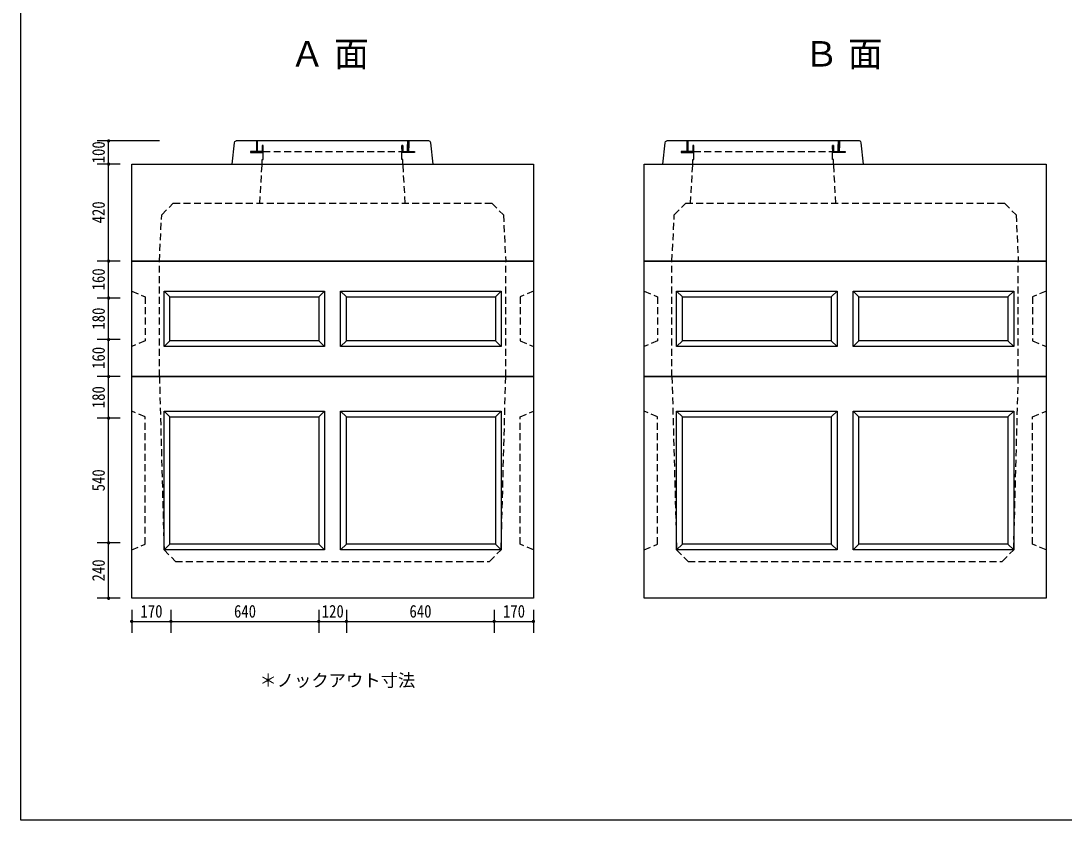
# Model space of a CAD drawing. Units: millimetres, scale not verified. Extents: x -4654 to 4706, y -3533 to 3388.
# Drawn here: x -4654 to -136, y -3533 to -73 of the extents above; entities that cross this region are included whole.
import ezdxf
from ezdxf.enums import TextEntityAlignment as Align

# ---------------------------------------------------------------- set-up
doc = ezdxf.new("R2010")
doc.units = ezdxf.units.MM
doc.header["$LTSCALE"] = 25
doc.linetypes.add('DASHED1', pattern=[1.8, 1.2, -0.6])
doc.layers.add('0-0_レイヤ_1', color=7, linetype='Continuous')
doc.layers.add('0-9_レイヤ10', color=7, linetype='Continuous')
doc.styles.add('HG丸ｺﾞｼｯｸM-PRO', font='')
doc.styles.add('ＭＳ ゴシック', font='')
doc.styles.get('HG丸ｺﾞｼｯｸM-PRO').set_extended_font_data('HG丸ｺﾞｼｯｸM-PRO')
doc.styles.get('ＭＳ ゴシック').set_extended_font_data('MS Gothic')

msp = doc.modelspace()

# ---------------------------------------------------------------- hatches: boundary and pattern name
at = {"layer": '0-9_レイヤ10'}
for points in [[(-4266.62, -592.5, 1), (-4281.62, -592.5, 1)], [(-4266.62, -692.5, 1), (-4281.62, -692.5, 1)], [(-4266.62, -1112.5, 1), (-4281.62, -1112.5, 1)], [(-4266.62, -1272.5, 1), (-4281.62, -1272.5, 1)], [(-4266.62, -1452.5, 1), (-4281.62, -1452.5, 1)], [(-4266.62, -1612.5, 1), (-4281.62, -1612.5, 1)], [(-4266.62, -1792.5, 1), (-4281.62, -1792.5, 1)], [(-4266.62, -2332.5, 1), (-4281.62, -2332.5, 1)], [(-4266.62, -2572.5, 1), (-4281.62, -2572.5, 1)], [(-4166.62, -2672.5, 1), (-4181.62, -2672.5, 1)], [(-3996.62, -2672.5, 1), (-4011.62, -2672.5, 1)], [(-3356.62, -2672.5, 1), (-3371.62, -2672.5, 1)], [(-3236.62, -2672.5, 1), (-3251.62, -2672.5, 1)], [(-2596.62, -2672.5, 1), (-2611.62, -2672.5, 1)], [(-2426.62, -2672.5, 1), (-2441.62, -2672.5, 1)]]:
    msp.add_hatch(color=256, dxfattribs=at).paths.add_polyline_path(points)

# ---------------------------------------------------------------- linework, layer by layer
at = {"layer": '0-0_レイヤ_1'}
for p, q in [((-4654.12, -3532.82), (-4654.12, 3387.5)), ((-3739.12, -692.5), (-3729.12, -600)), ((-2886.62, -592.5), (-3721.62, -592.5)), ((-3634.12, -595), (-3629.12, -595)), ((-3634.12, -597.5), (-3629.12, -597.5)), ((-3634.12, -600), (-3629.12, -600)), ((-3634.12, -602.5), (-3629.12, -602.5)), ((-3634.12, -605), (-3629.12, -605)), ((-3634.12, -607.5), (-3629.12, -607.5)), ((-3634.12, -610), (-3629.12, -610)), ((-3634.12, -612.5), (-3629.12, -612.5)), ((-3634.12, -615), (-3629.12, -615)), ((-3634.12, -617.5), (-3629.12, -617.5)), ((-3634.12, -620), (-3629.12, -620)), ((-3634.12, -622.5), (-3629.12, -622.5)), ((-3634.12, -625), (-3629.12, -625)), ((-3634.12, -627.5), (-3629.12, -627.5)), ((-3634.12, -630), (-3629.12, -630)), ((-3634.12, -632.5), (-3629.12, -632.5)), ((-3609.12, -612.5), (-3604.12, -612.5)), ((-3609.12, -615), (-3604.12, -615)), ((-3609.12, -617.5), (-3604.12, -617.5)), ((-3609.12, -620), (-3604.12, -620)), ((-3609.12, -622.5), (-3604.12, -622.5)), ((-3609.12, -625), (-3604.12, -625)), ((-3609.12, -627.5), (-3604.12, -627.5)), ((-3609.12, -630), (-3604.12, -630)), ((-3609.12, -632.5), (-3604.12, -632.5)), ((-3004.12, -612.5), (-2999.12, -612.5)), ((-3004.12, -615), (-2999.12, -615)), ((-3004.12, -617.5), (-2999.12, -617.5)), ((-3004.12, -620), (-2999.12, -620)), ((-3004.12, -622.5), (-2999.12, -622.5)), ((-3004.12, -625), (-2999.12, -625)), ((-3004.12, -627.5), (-2999.12, -627.5)), ((-3004.12, -630), (-2999.12, -630)), ((-3004.12, -632.5), (-2999.12, -632.5)), ((-2979.12, -595), (-2974.12, -595)), ((-2979.12, -597.5), (-2974.12, -597.5)), ((-2979.12, -600), (-2974.12, -600)), ((-2979.12, -602.5), (-2974.12, -602.5)), ((-2979.12, -605), (-2974.12, -605)), ((-2979.12, -607.5), (-2974.12, -607.5)), ((-2979.12, -610), (-2974.12, -610)), ((-2979.12, -612.5), (-2974.12, -612.5)), ((-2979.12, -615), (-2974.12, -615)), ((-2979.12, -617.5), (-2974.12, -617.5)), ((-2979.12, -620), (-2974.12, -620)), ((-2979.12, -622.5), (-2974.12, -622.5)), ((-2979.12, -625), (-2974.12, -625)), ((-2979.12, -627.5), (-2974.12, -627.5)), ((-2979.12, -630), (-2974.12, -630)), ((-2979.12, -632.5), (-2974.12, -632.5)), ((-1874.12, -692.5), (-1864.12, -600)), ((-1021.62, -592.5), (-1856.62, -592.5)), ((-1769.12, -595), (-1764.12, -595)), ((-1769.12, -597.5), (-1764.12, -597.5)), ((-1769.12, -600), (-1764.12, -600)), ((-1769.12, -602.5), (-1764.12, -602.5)), ((-1769.12, -605), (-1764.12, -605)), ((-1769.12, -607.5), (-1764.12, -607.5)), ((-1769.12, -610), (-1764.12, -610)), ((-1769.12, -612.5), (-1764.12, -612.5)), ((-1769.12, -615), (-1764.12, -615)), ((-1769.12, -617.5), (-1764.12, -617.5)), ((-1769.12, -620), (-1764.12, -620)), ((-1769.12, -622.5), (-1764.12, -622.5)), ((-1769.12, -625), (-1764.12, -625)), ((-1769.12, -627.5), (-1764.12, -627.5)), ((-1769.12, -630), (-1764.12, -630)), ((-1769.12, -632.5), (-1764.12, -632.5)), ((-1744.12, -612.5), (-1739.12, -612.5)), ((-1744.12, -615), (-1739.12, -615)), ((-1744.12, -617.5), (-1739.12, -617.5)), ((-1744.12, -620), (-1739.12, -620)), ((-1744.12, -622.5), (-1739.12, -622.5)), ((-1744.12, -625), (-1739.12, -625)), ((-1744.12, -627.5), (-1739.12, -627.5)), ((-1744.12, -630), (-1739.12, -630)), ((-1744.12, -632.5), (-1739.12, -632.5)), ((-1139.12, -612.5), (-1134.12, -612.5)), ((-1139.12, -615), (-1134.12, -615)), ((-1139.12, -617.5), (-1134.12, -617.5)), ((-1139.12, -620), (-1134.12, -620)), ((-1139.12, -622.5), (-1134.12, -622.5)), ((-1139.12, -625), (-1134.12, -625)), ((-1139.12, -627.5), (-1134.12, -627.5)), ((-1139.12, -630), (-1134.12, -630)), ((-1139.12, -632.5), (-1134.12, -632.5)), ((-1114.12, -595), (-1109.12, -595)), ((-1114.12, -597.5), (-1109.12, -597.5)), ((-1114.12, -600), (-1109.12, -600)), ((-1114.12, -602.5), (-1109.12, -602.5)), ((-1114.12, -605), (-1109.12, -605)), ((-1114.12, -607.5), (-1109.12, -607.5)), ((-1114.12, -610), (-1109.12, -610)), ((-1114.12, -612.5), (-1109.12, -612.5)), ((-1114.12, -615), (-1109.12, -615)), ((-1114.12, -617.5), (-1109.12, -617.5)), ((-1114.12, -620), (-1109.12, -620)), ((-1114.12, -622.5), (-1109.12, -622.5)), ((-1114.12, -625), (-1109.12, -625)), ((-1114.12, -627.5), (-1109.12, -627.5)), ((-1114.12, -630), (-1109.12, -630)), ((-1114.12, -632.5), (-1109.12, -632.5)), ((-3659.12, -640), (-3609.12, -640)), ((-3659.12, -642.5), (-3609.12, -642.5)), ((-3634.12, -635), (-3629.12, -635)), ((-3634.12, -637.5), (-3629.12, -637.5)), ((-3609.12, -635), (-3604.12, -635)), ((-3609.12, -637.5), (-3604.12, -637.5)), ((-3609.12, -640), (-3604.12, -640)), ((-3609.12, -642.5), (-3604.12, -642.5)), ((-3004.12, -635), (-2999.12, -635)), ((-3004.12, -637.5), (-2949.12, -637.5)), ((-3004.12, -640), (-2949.12, -640)), ((-2979.12, -635), (-2974.12, -635)), ((-1794.12, -640), (-1744.12, -640)), ((-1794.12, -642.5), (-1744.12, -642.5)), ((-1769.12, -635), (-1764.12, -635)), ((-1769.12, -637.5), (-1764.12, -637.5)), ((-1744.12, -635), (-1739.12, -635)), ((-1744.12, -637.5), (-1739.12, -637.5)), ((-1744.12, -640), (-1739.12, -640)), ((-1744.12, -642.5), (-1739.12, -642.5)), ((-1139.12, -635), (-1134.12, -635)), ((-1139.12, -637.5), (-1084.12, -637.5)), ((-1139.12, -640), (-1084.12, -640)), ((-1114.12, -635), (-1109.12, -635)), ((-4174.12, -692.5), (-2434.12, -692.5)), ((-4174.12, -1112.5), (-4174.12, -692.5)), ((-3384.18, -692.5), (-2514.18, -692.5)), ((-2434.12, -692.5), (-2434.12, -1112.5)), ((-1954.12, -692.5), (-214.12, -692.5)), ((-1954.12, -1112.5), (-1954.12, -692.5)), ((-1164.18, -692.5), (-294.18, -692.5)), ((-214.12, -692.5), (-214.12, -1112.5)), ((-4174.12, -1112.5), (-2434.12, -1112.5)), ((-4174.12, -1612.5), (-4174.12, -1112.5)), ((-2434.12, -1112.5), (-4174.12, -1112.5)), ((-4174.12, -1112.5), (-2434.12, -1112.5)), ((-4174.12, -1612.5), (-4174.12, -1112.5)), ((-2434.12, -1112.5), (-2434.12, -1612.5)), ((-1954.12, -1112.5), (-214.12, -1112.5)), ((-1954.12, -1612.5), (-1954.12, -1112.5)), ((-214.12, -1112.5), (-1954.12, -1112.5)), ((-1954.12, -1112.5), (-214.12, -1112.5)), ((-1954.12, -1612.5), (-1954.12, -1112.5)), ((-214.12, -1112.5), (-214.12, -1612.5)), ((-4034.12, -1242.5), (-4009.12, -1267.5)), ((-4034.12, -1242.5), (-3339.12, -1242.5)), ((-4034.12, -1482.5), (-4034.12, -1242.5)), ((-4034.12, -1242.5), (-3339.12, -1242.5)), ((-4034.12, -1482.5), (-4034.12, -1242.5)), ((-3339.12, -1242.5), (-3364.12, -1267.5)), ((-3339.12, -1242.5), (-3339.12, -1482.5)), ((-3269.12, -1242.5), (-3244.12, -1267.5)), ((-3269.12, -1242.5), (-2574.12, -1242.5)), ((-3269.12, -1482.5), (-3269.12, -1242.5)), ((-2599.12, -1267.5), (-2574.12, -1242.5)), ((-2574.12, -1242.5), (-2574.12, -1482.5)), ((-1814.12, -1242.5), (-1789.12, -1267.5)), ((-1814.12, -1242.5), (-1119.12, -1242.5)), ((-1814.12, -1482.5), (-1814.12, -1242.5)), ((-1814.12, -1242.5), (-1119.12, -1242.5)), ((-1814.12, -1482.5), (-1814.12, -1242.5)), ((-1119.12, -1242.5), (-1144.12, -1267.5)), ((-1119.12, -1242.5), (-1119.12, -1482.5)), ((-1049.12, -1242.5), (-1024.12, -1267.5)), ((-1049.12, -1242.5), (-354.12, -1242.5)), ((-1049.12, -1482.5), (-1049.12, -1242.5)), ((-379.12, -1267.5), (-354.12, -1242.5)), ((-354.12, -1242.5), (-354.12, -1482.5)), ((-4009.12, -1267.5), (-3364.12, -1267.5)), ((-4009.12, -1457.5), (-4009.12, -1267.5)), ((-4009.12, -1457.5), (-4009.12, -1267.5)), ((-3364.12, -1267.5), (-3364.12, -1457.5)), ((-3244.12, -1267.5), (-2599.12, -1267.5)), ((-3244.12, -1457.5), (-3244.12, -1267.5)), ((-2599.12, -1267.5), (-2599.12, -1457.5)), ((-1789.12, -1267.5), (-1144.12, -1267.5)), ((-1789.12, -1457.5), (-1789.12, -1267.5)), ((-1789.12, -1457.5), (-1789.12, -1267.5)), ((-1144.12, -1267.5), (-1144.12, -1457.5)), ((-1024.12, -1267.5), (-379.12, -1267.5)), ((-1024.12, -1457.5), (-1024.12, -1267.5)), ((-379.12, -1267.5), (-379.12, -1457.5)), ((-4034.12, -1482.5), (-4009.12, -1457.5)), ((-3339.12, -1482.5), (-4034.12, -1482.5)), ((-3364.12, -1457.5), (-4009.12, -1457.5)), ((-3339.12, -1482.5), (-3364.12, -1457.5)), ((-3269.12, -1482.5), (-3244.12, -1457.5)), ((-2574.12, -1482.5), (-3269.12, -1482.5)), ((-2599.12, -1457.5), (-3244.12, -1457.5)), ((-2574.12, -1482.5), (-2599.12, -1457.5)), ((-1814.12, -1482.5), (-1789.12, -1457.5)), ((-1119.12, -1482.5), (-1814.12, -1482.5)), ((-1144.12, -1457.5), (-1789.12, -1457.5)), ((-1119.12, -1482.5), (-1144.12, -1457.5)), ((-1049.12, -1482.5), (-1024.12, -1457.5)), ((-354.12, -1482.5), (-1049.12, -1482.5)), ((-379.12, -1457.5), (-1024.12, -1457.5)), ((-354.12, -1482.5), (-379.12, -1457.5)), ((-4174.12, -1612.5), (-2434.12, -1612.5)), ((-4174.12, -2572.5), (-4174.12, -1612.5)), ((-2434.12, -1612.5), (-4174.12, -1612.5)), ((-2434.12, -1612.5), (-2434.12, -2572.5)), ((-1954.12, -1612.5), (-214.12, -1612.5)), ((-1954.12, -2572.5), (-1954.12, -1612.5)), ((-214.12, -1612.5), (-1954.12, -1612.5)), ((-214.12, -1612.5), (-214.12, -2572.5)), ((-4034.12, -1762.5), (-4009.12, -1787.5)), ((-4034.12, -2362.5), (-4034.12, -1762.5)), ((-4034.12, -1762.5), (-3339.12, -1762.5)), ((-4009.12, -1787.5), (-3364.12, -1787.5)), ((-3364.12, -1787.5), (-3339.12, -1762.5)), ((-3364.12, -1787.5), (-3364.12, -2337.5)), ((-3339.12, -1762.5), (-3339.12, -2362.5)), ((-3269.12, -1762.5), (-3244.12, -1787.5)), ((-3269.12, -2362.5), (-3269.12, -1762.5)), ((-3269.12, -1762.5), (-2574.12, -1762.5)), ((-3244.12, -2337.5), (-3244.12, -1787.5)), ((-3244.12, -1787.5), (-2599.12, -1787.5)), ((-2599.12, -1787.5), (-2574.12, -1762.5)), ((-2599.12, -1787.5), (-2599.12, -2337.5)), ((-2574.12, -1762.5), (-2574.12, -2362.5)), ((-1814.12, -1762.5), (-1789.12, -1787.5)), ((-1814.12, -2362.5), (-1814.12, -1762.5)), ((-1814.12, -1762.5), (-1119.12, -1762.5)), ((-1789.12, -1787.5), (-1144.12, -1787.5)), ((-1144.12, -1787.5), (-1119.12, -1762.5)), ((-1144.12, -1787.5), (-1144.12, -2337.5)), ((-1119.12, -1762.5), (-1119.12, -2362.5)), ((-1049.12, -1762.5), (-1024.12, -1787.5)), ((-1049.12, -2362.5), (-1049.12, -1762.5)), ((-1049.12, -1762.5), (-354.12, -1762.5)), ((-1024.12, -2337.5), (-1024.12, -1787.5)), ((-1024.12, -1787.5), (-379.12, -1787.5)), ((-379.12, -1787.5), (-354.12, -1762.5)), ((-379.12, -1787.5), (-379.12, -2337.5)), ((-354.12, -1762.5), (-354.12, -2362.5)), ((-3364.12, -2337.5), (-4009.12, -2337.5)), ((-3339.12, -2362.5), (-3364.12, -2337.5)), ((-3269.12, -2362.5), (-3244.12, -2337.5)), ((-2599.12, -2337.5), (-3244.12, -2337.5)), ((-2574.12, -2362.5), (-2599.12, -2337.5)), ((-1144.12, -2337.5), (-1789.12, -2337.5)), ((-1119.12, -2362.5), (-1144.12, -2337.5)), ((-1049.12, -2362.5), (-1024.12, -2337.5)), ((-379.12, -2337.5), (-1024.12, -2337.5)), ((-354.12, -2362.5), (-379.12, -2337.5)), ((-3339.12, -2362.5), (-4034.12, -2362.5)), ((-2574.12, -2362.5), (-3269.12, -2362.5)), ((-1119.12, -2362.5), (-1814.12, -2362.5)), ((-354.12, -2362.5), (-1049.12, -2362.5)), ((-2434.12, -2572.5), (-4174.12, -2572.5)), ((-214.12, -2572.5), (-1954.12, -2572.5))]:
    msp.add_line(p, q, dxfattribs=at)
at = {"layer": '0-0_レイヤ_1', "linetype": 'DASHED1'}
for p, q in [((-3604.12, -637.5), (-3004.12, -637.5)), ((-1739.12, -637.5), (-1139.12, -637.5)), ((-3619.18, -862.5), (-3609.18, -692.5)), ((-2989.18, -862.5), (-2999.18, -692.5)), ((-1754.12, -862.5), (-1744.12, -692.5)), ((-1124.12, -862.5), (-1134.12, -692.5)), ((-4044.12, -912.5), (-3994.12, -862.5)), ((-3994.12, -862.5), (-2614.12, -862.5)), ((-2614.12, -862.5), (-2564.12, -912.5)), ((-1824.12, -912.5), (-1774.12, -862.5)), ((-1774.12, -862.5), (-394.12, -862.5)), ((-394.12, -862.5), (-344.12, -912.5)), ((-4054.12, -1112.5), (-4044.12, -912.5)), ((-4054.12, -1112.5), (-4044.12, -912.5)), ((-2564.12, -912.5), (-2554.12, -1112.5)), ((-1834.12, -1112.5), (-1824.12, -912.5)), ((-1834.12, -1112.5), (-1824.12, -912.5)), ((-344.12, -912.5), (-334.12, -1112.5)), ((-4054.12, -1612.5), (-4054.12, -1112.5)), ((-4054.12, -1612.5), (-4054.12, -1112.5)), ((-2554.12, -1612.5), (-2554.12, -1112.5)), ((-1834.12, -1612.5), (-1834.12, -1112.5)), ((-1834.12, -1612.5), (-1834.12, -1112.5)), ((-334.12, -1612.5), (-334.12, -1112.5)), ((-4174.12, -1242.5), (-4116.12, -1267.5)), ((-4174.12, -1242.5), (-4116.12, -1267.5)), ((-2434.12, -1242.5), (-2492.12, -1267.5)), ((-1954.12, -1242.5), (-1896.12, -1267.5)), ((-1954.12, -1242.5), (-1896.12, -1267.5)), ((-214.12, -1242.5), (-272.12, -1267.5)), ((-4116.12, -1267.5), (-4116.12, -1457.5)), ((-4116.12, -1267.5), (-4116.12, -1457.5)), ((-2492.12, -1267.5), (-2492.12, -1457.5)), ((-1896.12, -1267.5), (-1896.12, -1457.5)), ((-1896.12, -1267.5), (-1896.12, -1457.5)), ((-272.12, -1267.5), (-272.12, -1457.5)), ((-4116.12, -1457.5), (-4174.12, -1482.5)), ((-2492.12, -1457.5), (-2434.12, -1482.5)), ((-1896.12, -1457.5), (-1954.12, -1482.5)), ((-272.12, -1457.5), (-214.12, -1482.5)), ((-4054.12, -1612.5), (-4034.12, -2362.5)), ((-2574.12, -2362.5), (-2554.12, -1612.5)), ((-1834.12, -1612.5), (-1814.12, -2362.5)), ((-354.12, -2362.5), (-334.12, -1612.5)), ((-4116.12, -1787.5), (-4174.12, -1762.5)), ((-4116.12, -2337.5), (-4116.12, -1787.5)), ((-2492.12, -1787.5), (-2434.12, -1762.5)), ((-2492.12, -2337.5), (-2492.12, -1787.5)), ((-1896.12, -1787.5), (-1954.12, -1762.5)), ((-1896.12, -2337.5), (-1896.12, -1787.5)), ((-272.12, -1787.5), (-214.12, -1762.5)), ((-272.12, -2337.5), (-272.12, -1787.5)), ((-4174.12, -2362.5), (-4116.12, -2337.5)), ((-2434.12, -2362.5), (-2492.12, -2337.5)), ((-1954.12, -2362.5), (-1896.12, -2337.5)), ((-214.12, -2362.5), (-272.12, -2337.5)), ((-4034.12, -2362.5), (-3984.12, -2412.5)), ((-2624.12, -2412.5), (-2574.12, -2362.5)), ((-1814.12, -2362.5), (-1764.12, -2412.5)), ((-404.12, -2412.5), (-354.12, -2362.5)), ((-3984.12, -2412.5), (-2624.12, -2412.5)), ((-1764.12, -2412.5), (-404.12, -2412.5))]:
    msp.add_line(p, q, dxfattribs=at)
at = {"layer": '0-0_レイヤ_1'}
for points in [[(-4654.12, 3387.5), (4705.88, 3387.5), (4705.88, -3532.82), (-4654.12, -3532.82)], [(-3739.12, -692.5), (-2869.12, -692.5), (-2879.12, -600)], [(-3729.12, -600), (-3727.11, -594.68), (-3721.62, -592.5)], [(-3629.12, -637.5), (-3629.12, -592.5), (-3634.12, -592.5), (-3634.12, -637.5)], [(-2879.12, -600), (-2881.57, -594.35), (-2886.62, -592.5)], [(-1874.12, -692.5), (-1004.12, -692.5), (-1014.12, -600)], [(-1864.12, -600), (-1862.11, -594.68), (-1856.62, -592.5)], [(-1764.12, -637.5), (-1764.12, -592.5), (-1769.12, -592.5), (-1769.12, -637.5)], [(-1014.12, -600), (-1016.57, -594.35), (-1021.62, -592.5)], [(-3609.12, -637.5), (-3659.12, -637.5), (-3659.12, -642.5), (-3609.12, -642.5)], [(-1744.12, -637.5), (-1794.12, -637.5), (-1794.12, -642.5), (-1744.12, -642.5)], [(-2434.12, -1112.5), (-4174.12, -1112.5), (-4174.12, -692.5)], [(-214.12, -1112.5), (-1954.12, -1112.5), (-1954.12, -692.5)], [(-4034.12, -1242.5), (-4009.12, -1267.5), (-3364.12, -1267.5)], [(-1814.12, -1242.5), (-1789.12, -1267.5), (-1144.12, -1267.5)], [(-4034.12, -2362.5), (-4009.12, -2337.5), (-4009.12, -1787.5)], [(-1814.12, -2362.5), (-1789.12, -2337.5), (-1789.12, -1787.5)]]:
    msp.add_lwpolyline(points, dxfattribs=at)
at = {"layer": '0-0_レイヤ_1', "linetype": 'DASHED1'}
for points in [[(-3609.12, -692.5), (-3609.12, -672.5), (-3604.12, -672.5), (-3604.12, -612.5), (-3609.12, -612.5), (-3609.12, -637.5), (-3629.12, -637.5), (-3629.12, -592.5), (-3634.12, -592.5), (-3634.12, -637.5), (-3659.12, -637.5), (-3659.12, -642.5), (-3604.12, -642.5)], [(-2999.12, -692.5), (-2999.12, -672.5), (-3004.12, -672.5), (-3004.12, -612.5), (-2999.12, -612.5), (-2999.12, -637.5), (-2979.12, -637.5), (-2979.12, -592.5), (-2974.12, -592.5), (-2974.12, -637.5), (-2949.12, -637.5), (-2949.12, -642.5), (-3004.12, -642.5)], [(-1744.12, -692.5), (-1744.12, -672.5), (-1739.12, -672.5), (-1739.12, -612.5), (-1744.12, -612.5), (-1744.12, -637.5), (-1764.12, -637.5), (-1764.12, -592.5), (-1769.12, -592.5), (-1769.12, -637.5), (-1794.12, -637.5), (-1794.12, -642.5), (-1739.12, -642.5)], [(-1134.12, -692.5), (-1134.12, -672.5), (-1139.12, -672.5), (-1139.12, -612.5), (-1134.12, -612.5), (-1134.12, -637.5), (-1114.12, -637.5), (-1114.12, -592.5), (-1109.12, -592.5), (-1109.12, -637.5), (-1084.12, -637.5), (-1084.12, -642.5), (-1139.12, -642.5)]]:
    msp.add_lwpolyline(points, dxfattribs=at)
at = {"layer": '0-0_レイヤ_1'}
for points in [[(-3604.12, -642.5), (-3604.12, -612.5), (-3609.12, -612.5), (-3609.12, -642.5)], [(-3004.12, -637.5), (-2999.12, -637.5), (-2999.12, -612.5), (-3004.12, -612.5)], [(-2979.12, -637.5), (-2974.12, -637.5), (-2974.12, -592.5), (-2979.12, -592.5)], [(-1739.12, -642.5), (-1739.12, -612.5), (-1744.12, -612.5), (-1744.12, -642.5)], [(-1139.12, -637.5), (-1134.12, -637.5), (-1134.12, -612.5), (-1139.12, -612.5)], [(-1114.12, -637.5), (-1109.12, -637.5), (-1109.12, -592.5), (-1114.12, -592.5)], [(-3004.12, -637.5), (-2949.12, -637.5), (-2949.12, -642.5), (-3004.12, -642.5)], [(-1139.12, -637.5), (-1084.12, -637.5), (-1084.12, -642.5), (-1139.12, -642.5)]]:
    msp.add_lwpolyline(points, close=True, dxfattribs=at)
at = {"layer": '0-9_レイヤ10'}
for p, q in [((-4054.12, -592.5), (-4324.12, -592.5)), ((-4274.12, -692.5), (-4274.12, -592.5)), ((-4224.12, -692.5), (-4324.12, -692.5)), ((-4274.12, -1112.5), (-4274.12, -692.5)), ((-4224.12, -1112.5), (-4324.12, -1112.5)), ((-4274.12, -1272.5), (-4274.12, -1112.5)), ((-4224.12, -1272.5), (-4324.12, -1272.5)), ((-4274.12, -1452.5), (-4274.12, -1272.5)), ((-4224.12, -1452.5), (-4324.12, -1452.5)), ((-4274.12, -1612.5), (-4274.12, -1452.5)), ((-4224.12, -1612.5), (-4324.12, -1612.5)), ((-4274.12, -1792.5), (-4274.12, -1612.5)), ((-4224.12, -1792.5), (-4324.12, -1792.5)), ((-4274.12, -2332.5), (-4274.12, -1792.5)), ((-4224.12, -2332.5), (-4324.12, -2332.5)), ((-4274.12, -2572.5), (-4274.12, -2332.5)), ((-4224.12, -2572.5), (-4324.12, -2572.5)), ((-4174.12, -2622.5), (-4174.12, -2722.5)), ((-4004.12, -2622.5), (-4004.12, -2722.5)), ((-3364.12, -2622.5), (-3364.12, -2722.5)), ((-3244.12, -2622.5), (-3244.12, -2722.5)), ((-2604.12, -2622.5), (-2604.12, -2722.5)), ((-2434.12, -2622.5), (-2434.12, -2722.5)), ((-4174.12, -2672.5), (-4004.12, -2672.5)), ((-4004.12, -2672.5), (-3364.12, -2672.5)), ((-3364.12, -2672.5), (-3244.12, -2672.5)), ((-3244.12, -2672.5), (-2604.12, -2672.5)), ((-2604.12, -2672.5), (-2434.12, -2672.5))]:
    msp.add_line(p, q, dxfattribs=at)

# ---------------------------------------------------------------- texts
at = {"layer": '0-0_レイヤ_1', "style": 'HG丸ｺﾞｼｯｸM-PRO'}
for s, p in [('Ａ 面', (-3488.29, -303.51)), ('Ｂ 面', (-1262.85, -303.51))]:
    msp.add_text(s, height=110, dxfattribs=at).set_placement(p, align=Align.BOTTOM_LEFT)
at = {"layer": '0-9_レイヤ10', "style": 'ＭＳ ゴシック', "width": 0.85}
for s, p in [('100', (-4274.12, -689.37)), ('420', (-4274.12, -949.37)), ('160', (-4274.12, -1239.37)), ('180', (-4274.12, -1409.37)), ('160', (-4274.12, -1579.37)), ('180', (-4274.12, -1749.37)), ('540', (-4274.12, -2109.37)), ('240', (-4274.12, -2499.38))]:
    msp.add_text(s, height=54.99, rotation=90, dxfattribs=at).set_placement(p, align=Align.BOTTOM_LEFT)
for s, p in [('170', (-4136, -2672.5)), ('640', (-3731, -2672.5)), ('120', (-3351, -2672.5)), ('640', (-2971, -2672.5)), ('170', (-2566, -2672.5))]:
    msp.add_text(s, height=54.99, dxfattribs=at).set_placement(p, align=Align.BOTTOM_LEFT)
at = {"layer": '0-9_レイヤ10', "style": 'HG丸ｺﾞｼｯｸM-PRO'}
msp.add_text('＊ノックアウト寸法', height=54.99, dxfattribs=at).set_placement((-3620.96, -2971.74), align=Align.BOTTOM_LEFT)

doc.saveas('drawing.dxf')
